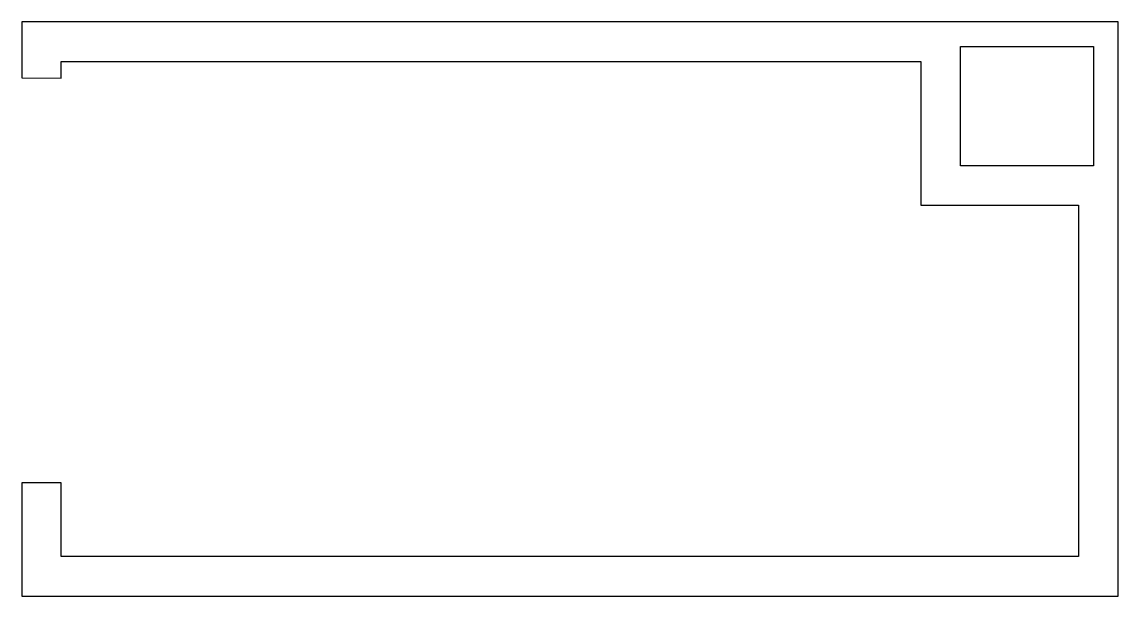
# Model space of a CAD drawing. Header units: millimetres. Extents: x 2480 to 4705, y 2067 to 3232.
import ezdxf

# ---------------------------------------------------------------- set-up
doc = ezdxf.new("R2010")
doc.units = ezdxf.units.MM
doc.layers.add('MY_HOLE', color=18, linetype='Continuous', lineweight=25, true_color=0x000000)
doc.layers.add('MY_WALL', color=18, linetype='Continuous', lineweight=25, true_color=0x000000)

msp = doc.modelspace()

# ---------------------------------------------------------------- linework, layer by layer
at = {"layer": 'MY_HOLE'}
for p, q in [((4384.9, 2940), (4384.9, 3182)), ((4384.9, 3182), (4654.9, 3182)), ((4654.9, 3182), (4654.9, 2940)), ((4654.9, 2940), (4384.9, 2940))]:
    msp.add_line(p, q, dxfattribs=at)
at = {"layer": 'MY_WALL'}
for p, q in [((4704.9, 3232), (2479.9, 3232)), ((2479.9, 3232), (2479.9, 3118.3)), ((4704.9, 2067), (4704.9, 3232)), ((2559.9, 3118), (2559.9, 3152)), ((2559.9, 3152), (4304.9, 3152)), ((4304.9, 3152), (4304.9, 2860)), ((2479.9, 3118.3), (2559.9, 3118)), ((4304.9, 2860), (4624.9, 2860)), ((4624.9, 2860), (4624.9, 2147)), ((2559.9, 2297), (2479.9, 2297)), ((2479.9, 2297), (2479.9, 2067)), ((2559.9, 2147), (2559.9, 2297)), ((4624.9, 2147), (2559.9, 2147)), ((2479.9, 2067), (4704.9, 2067))]:
    msp.add_line(p, q, dxfattribs=at)

doc.saveas('drawing.dxf')
